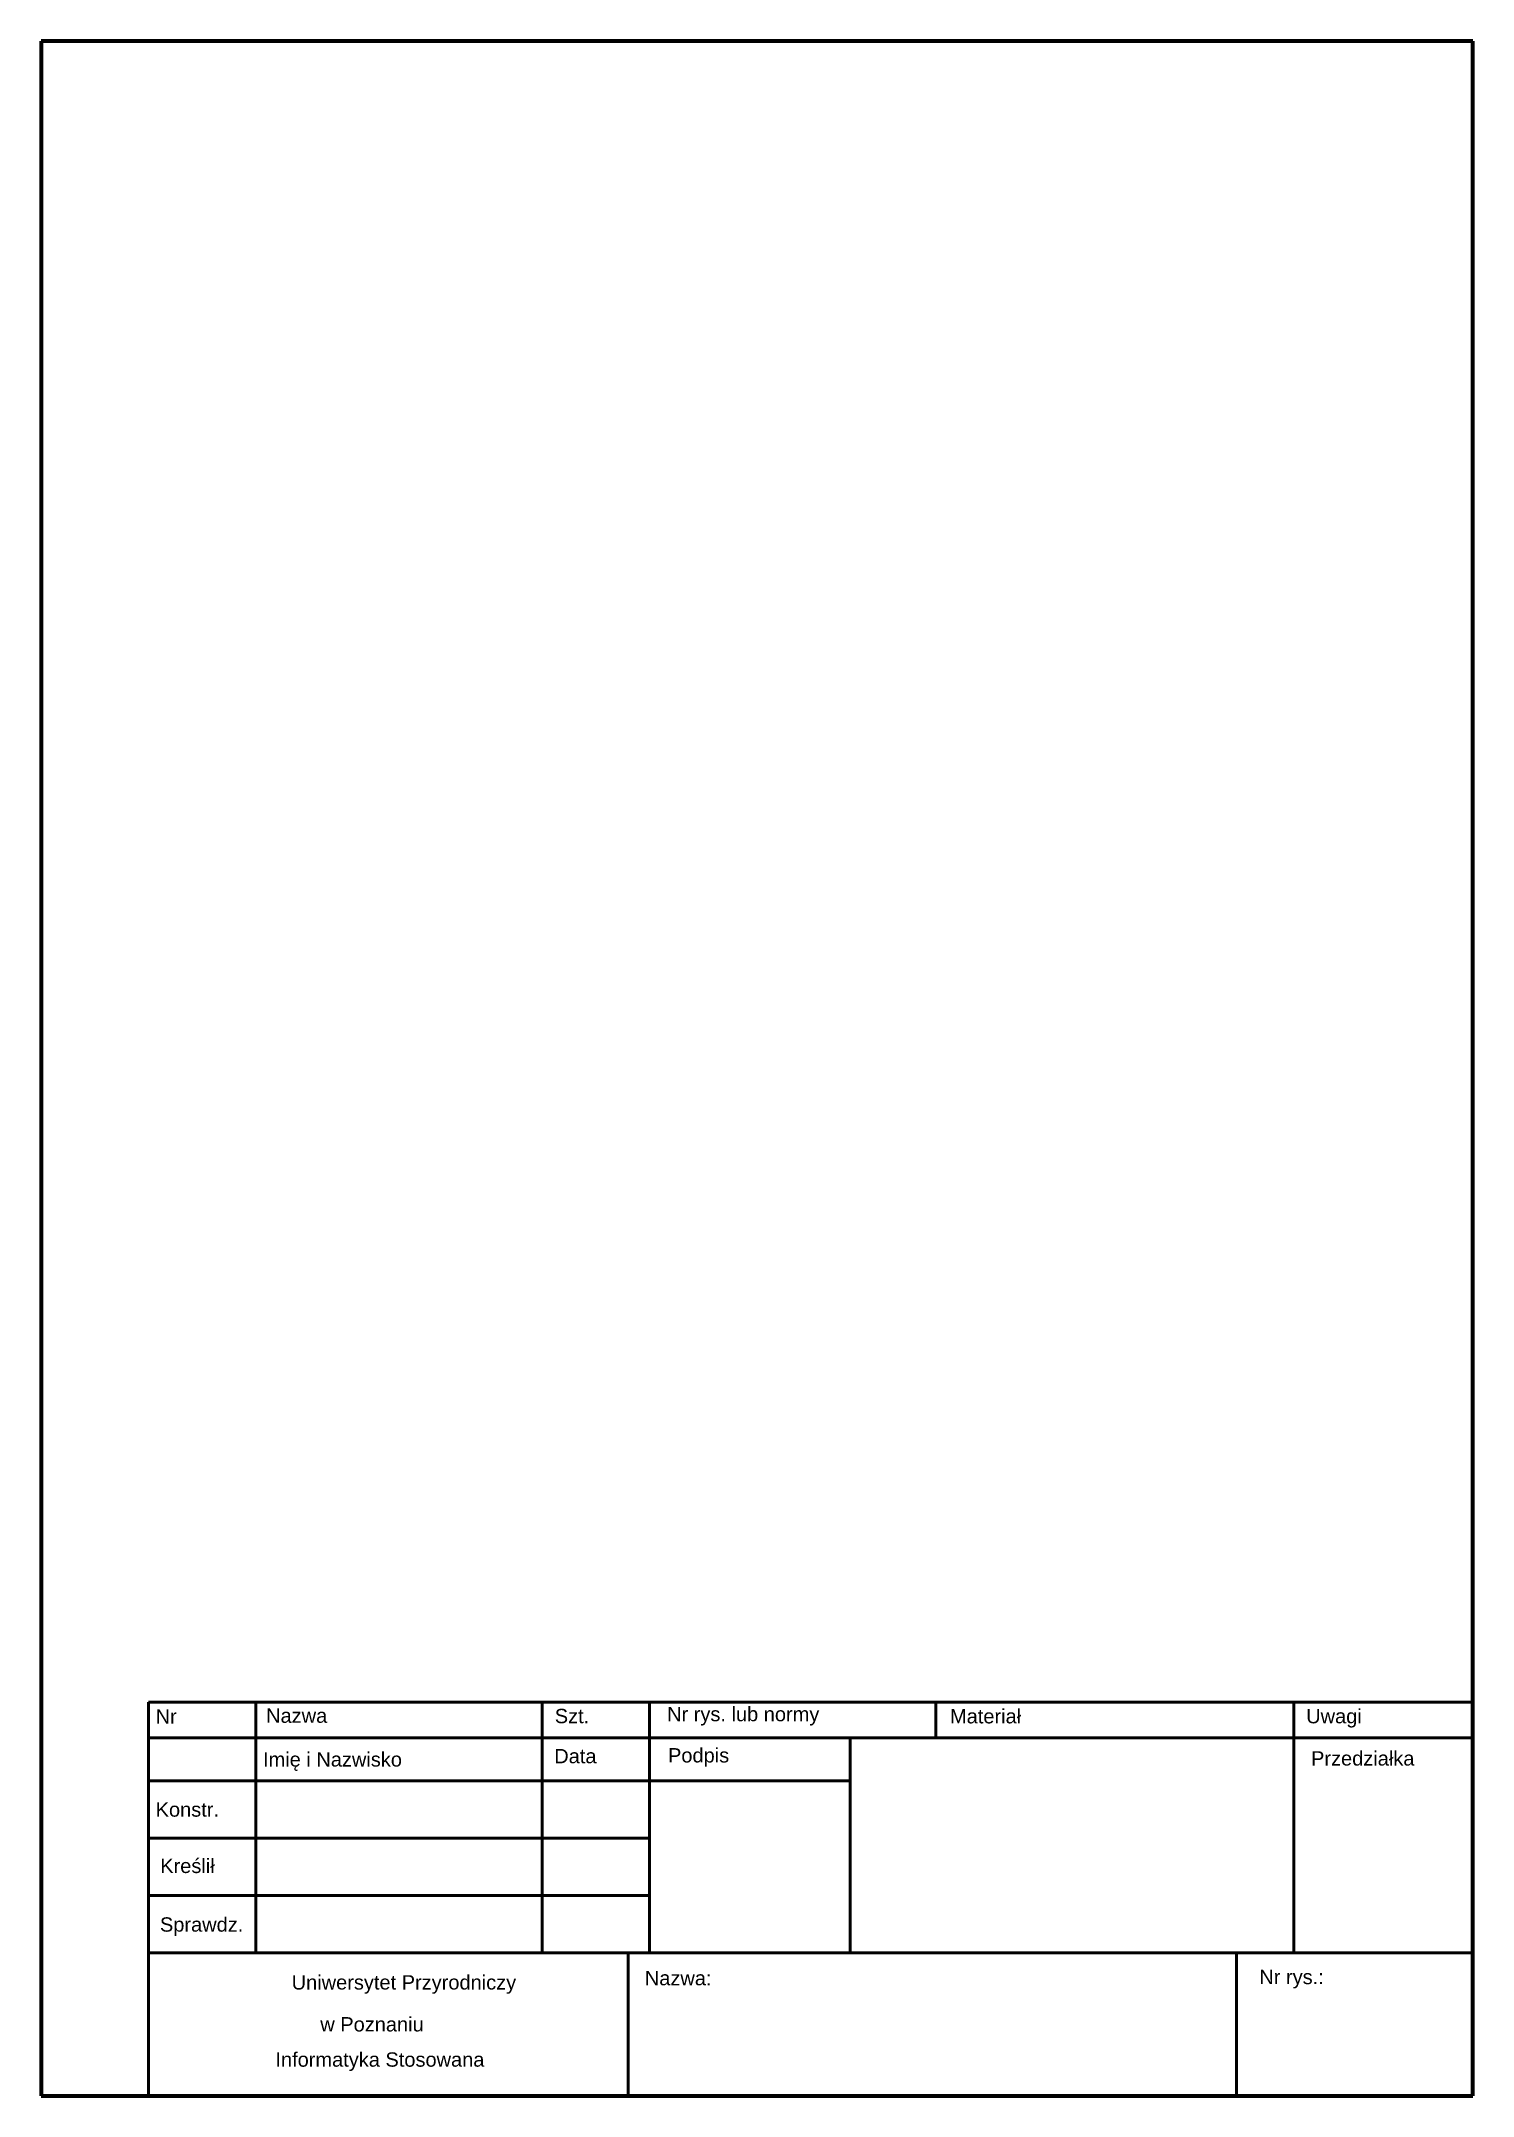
# Paper-space layout 'Layout1' of a CAD drawing. Header units: millimetres. Extents: x 5 to 205, y 5 to 292.
import ezdxf

# ---------------------------------------------------------------- set-up
doc = ezdxf.new("R2010")
doc.units = ezdxf.units.MM
for name, color, linetype, lineweight in [('linia cienka', 7, 'Continuous', 18), ('linia gruba', 7, 'Continuous', 50), ('linia obramowania', 7, 'Continuous', 70)]:
    doc.layers.add(name, color=color, linetype=linetype, lineweight=lineweight)
doc.styles.get("Standard").update_dxf_attribs({"font": 'arial.ttf'})

psp = doc.layouts.get("Layout1")

# ---------------------------------------------------------------- linework, layer by layer
at = {"layer": 'linia cienka'}
for p, q in [((35, 60), (75, 60)), ((75, 60), (90, 60)), ((90, 60), (130, 60)), ((205, 60), (180, 60)), ((205, 60), (205, 55)), ((35, 55), (35, 55)), ((35, 55), (35, 25)), ((130, 55), (118, 55)), ((118, 55), (130, 55)), ((205, 55), (205, 55)), ((20, 41), (20, 49)), ((20, 33), (20, 41)), ((20, 25), (20, 33)), ((20, 5), (20, 25)), ((90, 25), (87, 25)), ((180, 25), (172, 25)), ((205, 5), (20, 5)), ((20, 5), (20, 5)), ((20, 5), (20, 5))]:
    psp.add_line(p, q, dxfattribs=at)
at = {"layer": 'linia gruba'}
for p, q in [((20, 5), (20, 60)), ((20, 60), (205, 60)), ((35, 25), (35, 60)), ((75, 60), (75, 25)), ((90, 60), (90, 25)), ((130, 55), (130, 60)), ((180, 60), (180, 25)), ((205, 55), (20, 55)), ((20, 55), (35, 55)), ((118, 55), (118, 25)), ((20, 49), (90, 49)), ((90, 49), (118, 49)), ((20, 41), (90, 41)), ((20, 33), (90, 33)), ((20, 25), (205, 25)), ((87, 25), (87, 5)), ((172, 25), (172, 5))]:
    psp.add_line(p, q, dxfattribs=at)
at = {"layer": 'linia obramowania'}
for p, q in [((205, 292), (5, 292)), ((5, 292), (5, 5)), ((205, 5), (205, 292)), ((5, 5), (205, 5))]:
    psp.add_line(p, q, dxfattribs=at)

# ---------------------------------------------------------------- texts
at = {"layer": 'linia cienka'}
for s, p in [('Nr', (21, 57)), ('Nazwa', (36.43, 57.11)), ('Szt.', (76.75, 57.06)), ('Nr rys. lub normy', (92.44, 57.33)), ('Materiał', (131.96, 57.03)), ('Uwagi', (181.71, 57.04)), ('Imię i Nazwisko', (36, 51)), ('Data', (76.68, 51.46)), ('Podpis', (92.57, 51.57)), ('Przedziałka', (182.39, 51.14)), ('Konstr.', (21, 44)), ('Kreślił', (21.64, 36.13)), ('Sprawdz.', (21.6, 27.94)), ('Uniwersytet Przyrodniczy', (40, 19.86)), ('Nazwa:', (89.33, 20.45)), ('Nr rys.:', (175.17, 20.61)), ('w Poznaniu', (44, 14)), ('Informatyka Stosowana', (37.73, 9.08))]:
    psp.add_text(s, height=2, dxfattribs=at).set_placement(p)

doc.saveas('drawing.dxf')
